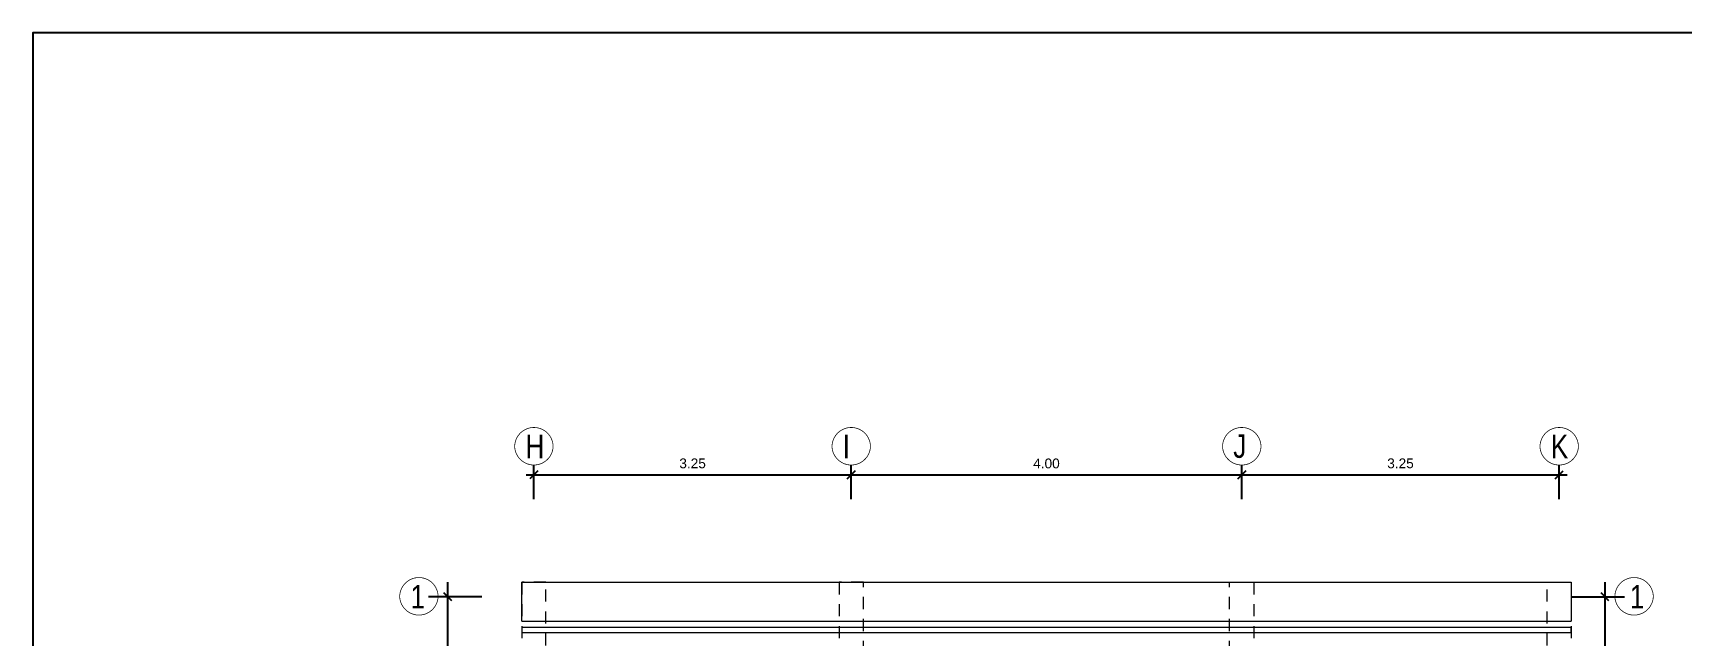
# Model space of a CAD drawing. Header units: millimetres. Extents: x 3354 to 3637, y 1117 to 1358.
# Drawn here: x 3560.66 to 3577.54, y 1146.73 to 1152.9 of the extents above; entities that cross this region are included whole.
import ezdxf

# ---------------------------------------------------------------- set-up
doc = ezdxf.new("R2010")
doc.units = ezdxf.units.MM
doc.linetypes.add('HIDDEN', pattern=[0.375, 0.25, -0.125])
doc.layers.add('CASCO', color=252, linetype='Continuous', lineweight=9)
doc.styles.get("Standard").update_dxf_attribs({"font": 'arial.ttf'})
doc.styles.add('style1', font='arial.ttf')
doc.dimstyles.new('Esc  1  50', dxfattribs={"dimtxt": 0.1, "dimasz": 0.08, "dimexe": 0.2, "dimexo": 0.15, "dimgap": 0.065, "dimtad": 1, "dimzin": 4, "dimdsep": 46, "dimtxsty": 'Standard', "dimblk": 'OBLIQUE', "dimcen": 0.12, "dimdle": 0.15, "dimadec": 0, "dimazin": 0, "dimtfac": 1, "dimtix": 1, "dimtmove": 0, "dimatfit": 3, "dimldrblk": 'OBLIQUE', "dimfxl": 1, "dimarcsym": 0})

# ---------------------------------------------------------------- blocks, each defined once
blk = doc.blocks.new('_Oblique')
at = {"color": 0, "linetype": 'ByBlock', "lineweight": -2}
blk.add_line((-0.5, -0.5), (0.5, 0.5), dxfattribs=at)
blk = doc.blocks.new('*D172')
at = {"layer": 'CASCO', "color": 0, "lineweight": -2, "transparency": 16777216}
for p, q in [((3565.79, 1148.123), (3565.79, 1148.471)), ((3569.041, 1148.123), (3569.041, 1148.471)), ((3565.71, 1148.371), (3569.121, 1148.371))]:
    blk.add_line(p, q, dxfattribs=at)
at = {"layer": 'Defpoints', "color": 0, "transparency": 16777216}
for p in [(3569.041, 1148.371), (3565.79, 1147.873), (3569.041, 1147.873)]:
    blk.add_point(p, dxfattribs=at)
at = {"layer": 'CASCO', "color": 0, "lineweight": -2, "transparency": 16777216, "xscale": 0.08, "yscale": 0.08, "zscale": 0.08, "rotation": 180}
blk.add_blockref('_Oblique', (3565.79, 1148.371), dxfattribs=at)
at = {"layer": 'CASCO', "color": 0, "lineweight": -2, "transparency": 16777216, "xscale": 0.08, "yscale": 0.08, "zscale": 0.08}
blk.add_blockref('_Oblique', (3569.041, 1148.371), dxfattribs=at)
at = {"layer": 'CASCO', "color": 0, "lineweight": 5, "transparency": 16777216, "insert": (3567.416, 1148.488), "char_height": 0.1, "attachment_point": 5}
blk.add_mtext('3.25', dxfattribs=at)
blk = doc.blocks.new('*D159')
at = {"layer": 'CASCO', "color": 0, "lineweight": -2, "transparency": 16777216}
for p, q in [((3569.041, 1148.123), (3569.041, 1148.471)), ((3573.042, 1148.123), (3573.042, 1148.471)), ((3568.961, 1148.371), (3573.122, 1148.371))]:
    blk.add_line(p, q, dxfattribs=at)
at = {"layer": 'Defpoints', "color": 0, "transparency": 16777216}
for p in [(3573.042, 1148.371), (3569.041, 1147.873), (3573.042, 1147.873)]:
    blk.add_point(p, dxfattribs=at)
at = {"layer": 'CASCO', "color": 0, "lineweight": -2, "transparency": 16777216, "xscale": 0.08, "yscale": 0.08, "zscale": 0.08, "rotation": 180}
blk.add_blockref('_Oblique', (3569.041, 1148.371), dxfattribs=at)
at = {"layer": 'CASCO', "color": 0, "lineweight": -2, "transparency": 16777216, "xscale": 0.08, "yscale": 0.08, "zscale": 0.08}
blk.add_blockref('_Oblique', (3573.042, 1148.371), dxfattribs=at)
at = {"layer": 'CASCO', "color": 0, "lineweight": 5, "transparency": 16777216, "insert": (3571.041, 1148.487), "char_height": 0.1, "attachment_point": 5}
blk.add_mtext('4.00', dxfattribs=at)
blk = doc.blocks.new('*D160')
at = {"layer": 'CASCO', "color": 0, "lineweight": -2, "transparency": 16777216}
for p, q in [((3573.042, 1148.123), (3573.042, 1148.471)), ((3576.294, 1148.123), (3576.294, 1148.471)), ((3572.962, 1148.371), (3576.374, 1148.371))]:
    blk.add_line(p, q, dxfattribs=at)
at = {"layer": 'Defpoints', "color": 0, "transparency": 16777216}
for p in [(3576.294, 1148.371), (3573.042, 1147.873), (3576.294, 1147.873)]:
    blk.add_point(p, dxfattribs=at)
at = {"layer": 'CASCO', "color": 0, "lineweight": -2, "transparency": 16777216, "xscale": 0.08, "yscale": 0.08, "zscale": 0.08, "rotation": 180}
blk.add_blockref('_Oblique', (3573.042, 1148.371), dxfattribs=at)
at = {"layer": 'CASCO', "color": 0, "lineweight": -2, "transparency": 16777216, "xscale": 0.08, "yscale": 0.08, "zscale": 0.08}
blk.add_blockref('_Oblique', (3576.294, 1148.371), dxfattribs=at)
at = {"layer": 'CASCO', "color": 0, "lineweight": 5, "transparency": 16777216, "insert": (3574.668, 1148.488), "char_height": 0.1, "attachment_point": 5}
blk.add_mtext('3.25', dxfattribs=at)
blk = doc.blocks.new('*D166')
at = {"layer": 'CASCO', "color": 0, "lineweight": -2, "transparency": 16777216}
for p, q in [((3565.255, 1147.122), (3564.709, 1147.122)), ((3564.909, 1144.097), (3564.909, 1147.272)), ((3565.255, 1144.247), (3564.709, 1144.247))]:
    blk.add_line(p, q, dxfattribs=at)
at = {"layer": 'Defpoints', "color": 0, "transparency": 16777216}
for p in [(3564.909, 1147.122), (3565.405, 1147.122), (3565.405, 1144.247)]:
    blk.add_point(p, dxfattribs=at)
at = {"layer": 'CASCO', "color": 0, "lineweight": -2, "transparency": 16777216, "xscale": 0.08, "yscale": 0.08, "zscale": 0.08}
for p, rotation in [((3564.909, 1147.122), 90), ((3564.909, 1144.247), 270)]:
    blk.add_blockref('_Oblique', p, dxfattribs=dict(at, rotation=rotation))
at = {"layer": 'CASCO', "color": 0, "transparency": 16777216, "insert": (3564.793, 1145.684), "char_height": 0.1, "attachment_point": 5, "rotation": 90}
blk.add_mtext('2.87', dxfattribs=at)
blk = doc.blocks.new('*D170')
at = {"layer": 'CASCO', "color": 0, "lineweight": -2, "transparency": 16777216}
for p, q in [((3576.418, 1147.122), (3576.964, 1147.122)), ((3576.764, 1144.097), (3576.764, 1147.272)), ((3576.418, 1144.247), (3576.964, 1144.247))]:
    blk.add_line(p, q, dxfattribs=at)
at = {"layer": 'Defpoints', "color": 0, "transparency": 16777216}
for p in [(3576.268, 1147.122), (3576.764, 1147.122), (3576.268, 1144.247)]:
    blk.add_point(p, dxfattribs=at)
at = {"layer": 'CASCO', "color": 0, "lineweight": -2, "transparency": 16777216, "xscale": 0.08, "yscale": 0.08, "zscale": 0.08}
for p, rotation in [((3576.764, 1147.122), 90), ((3576.764, 1144.247), 270)]:
    blk.add_blockref('_Oblique', p, dxfattribs=dict(at, rotation=rotation))
at = {"layer": 'CASCO', "color": 0, "transparency": 16777216, "insert": (3576.648, 1145.684), "char_height": 0.1, "attachment_point": 5, "rotation": 90}
blk.add_mtext('2.87', dxfattribs=at)

msp = doc.modelspace()

# ---------------------------------------------------------------- linework, layer by layer
at = {"ltscale": 2}
msp.add_lwpolyline([(3560.658, 1116.841), (3602.94, 1116.841), (3602.94, 1152.897), (3560.658, 1152.897)], close=True, dxfattribs=at)
at = {"layer": 'CASCO', "lineweight": 5}
msp.add_line((3565.666, 1146.872), (3576.418, 1146.872), dxfattribs=at)
at = {"layer": 'CASCO', "ltscale": 2}
for points, const_width in [([(3565.987, 1148.659, -0.951688), (3565.593, 1148.659, -1)], 0.0076), ([(3569.238, 1148.659, -0.951688), (3568.844, 1148.659, -1)], 0.0076), ([(3573.239, 1148.659, -0.951688), (3572.845, 1148.659, -1)], 0.0076), ([(3576.491, 1148.659, -0.951688), (3576.097, 1148.659, -1)], 0.0076), ([(3564.809, 1147.122, -0.951688), (3564.415, 1147.122, -1)], 0.0076), ([(3576.864, 1147.122, 0.951688), (3577.258, 1147.122, 1)], 0.0076), ([(3564.809, 1147.122, -0.951688), (3564.809, 1147.122, -1)], 0.0095)]:
    msp.add_lwpolyline(points, format="xyb", close=True, dxfattribs=dict(at, const_width=const_width))
at = {"layer": 'CASCO', "color": 251, "linetype": 'HIDDEN', "lineweight": 5, "ltscale": 0.5}
for points in [[(3565.914, 1147.272), (3565.666, 1147.272), (3565.666, 1144.372), (3565.914, 1144.372)], [(3569.167, 1147.272), (3568.917, 1147.272), (3568.917, 1143.171), (3569.167, 1143.171)], [(3572.917, 1147.272), (3573.167, 1147.272), (3573.167, 1143.171), (3572.917, 1143.171)], [(3576.17, 1147.272), (3576.418, 1147.272), (3576.418, 1144.372), (3576.17, 1144.372)]]:
    msp.add_lwpolyline(points, close=True, dxfattribs=at)
at = {"layer": 'CASCO', "lineweight": 0, "ltscale": 0.5}
msp.add_lwpolyline([(3565.666, 1146.872), (3565.666, 1147.272), (3576.418, 1147.272), (3576.418, 1146.872)], dxfattribs=at)
at = {"layer": 'CASCO', "lineweight": 5}
msp.add_lwpolyline([(3576.418, 1146.806), (3565.666, 1146.806), (3565.666, 1146.756), (3576.418, 1146.756)], close=True, dxfattribs=at)

# ---------------------------------------------------------------- texts
at = {"layer": 'CASCO', "style": 'style1', "width": 0.8}
for s, p in [('H', (3565.704, 1148.541)), ('I', (3568.954, 1148.541)), ('J', (3572.955, 1148.545)), ('K', (3576.207, 1148.541)), ('1', (3564.526, 1147.003)), ('1', (3577.018, 1147.003))]:
    msp.add_text(s, height=0.24, dxfattribs=at).set_placement(p)

# ---------------------------------------------------------------- dimensions: what is measured, and where the dimension line sits
at = {"layer": 'CASCO', "lineweight": 5}
for base, p1, p2, picture, middle in [((3569.041, 1148.371), (3565.79, 1147.873), (3569.041, 1147.873), '*D172', (3567.416, 1148.488)), ((3573.042, 1148.371), (3569.041, 1147.873), (3573.042, 1147.873), '*D159', (3571.041, 1148.487)), ((3576.294, 1148.371), (3573.042, 1147.873), (3576.294, 1147.873), '*D160', (3574.668, 1148.488))]:
    dim = msp.add_linear_dim(base=base, p1=p1, p2=p2, angle=180, dimstyle='Esc  1  50', override={"dimexe": 0.1, "dimexo": 0.25, "dimdle": 0.08}, dxfattribs=at)
    dim.commit()
    dim.dimension.update_dxf_attribs({"geometry": picture, "text_midpoint": middle})
at = {"layer": 'CASCO'}
for base, p1, p2, picture, middle in [((3564.9089988, 1147.1219719), (3565.404574, 1144.246972), (3565.404574, 1147.1219719), '*D166', (3564.7929415, 1145.6844719)), ((3576.7638129, 1147.1219719), (3576.2682377, 1144.246972), (3576.2682377, 1147.1219719), '*D170', (3576.6477556, 1145.6844719))]:
    dim = msp.add_linear_dim(base=base, p1=p1, p2=p2, angle=270, dimstyle='Esc  1  50', dxfattribs=at)
    dim.commit()
    dim.dimension.update_dxf_attribs({"geometry": picture, "text_midpoint": middle})

doc.saveas('drawing.dxf')
